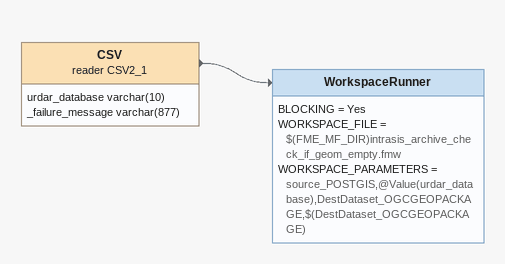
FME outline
CSV (reader CSV2_1)
    attributes: urdar_database varchar(10), _failure_message varchar(877)
    -> WorkspaceRunner
WorkspaceRunner
    BLOCKING = Yes
    WORKSPACE_FILE = $(FME_MF_DIR)intrasis_archive_check_if_geom_empty.fmw
    WORKSPACE_PARAMETERS = source_POSTGIS,@Value(urdar_database),DestDataset_OGCGEOPACKAGE,$(DestDataset_OGCGEOPACKAGE)
